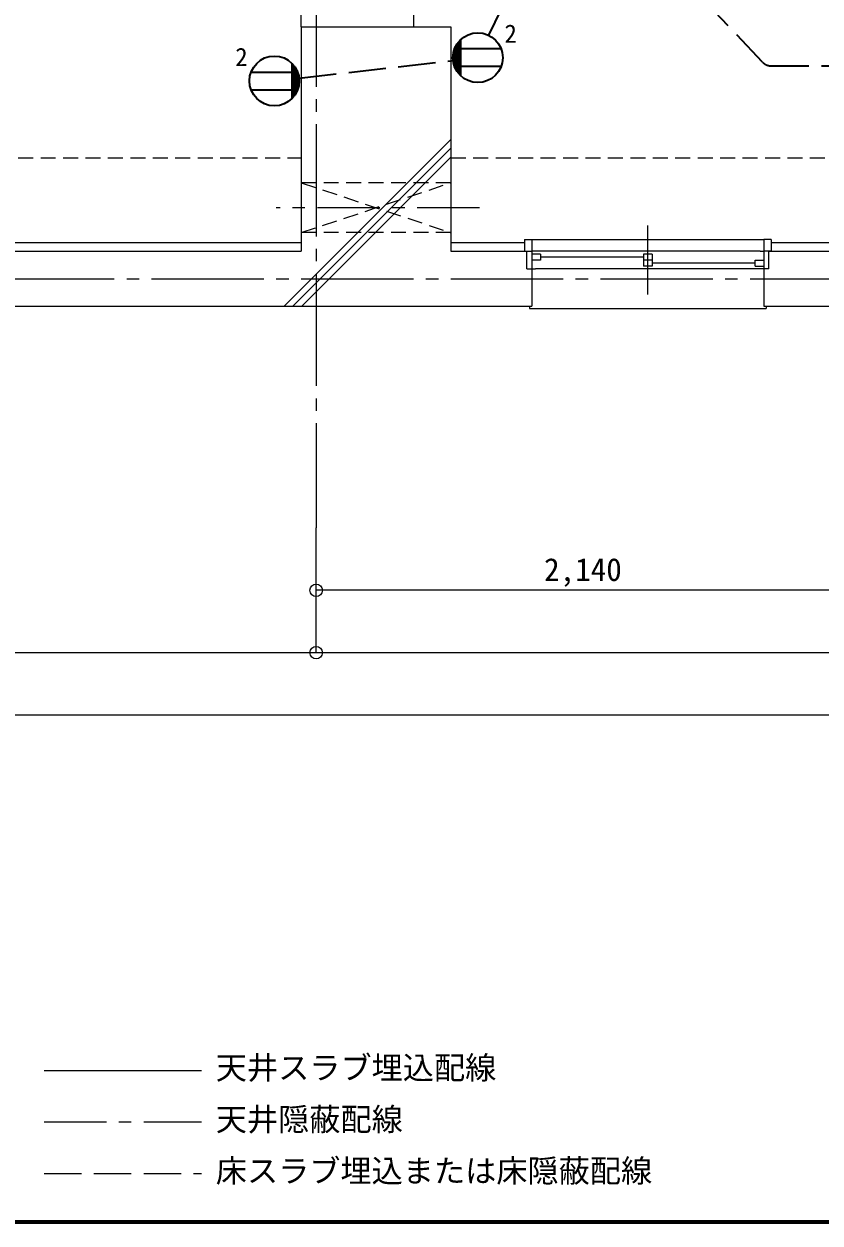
# Model space of a CAD drawing. Units: millimetres at full size, sheet at 1:50; details may follow other scales. Extents: x -9674 to 9699, y -6794 to 6791.
# Drawn here: x -4437 to -1245, y -6794 to -1984 of the extents above; entities that cross this region are included whole.
import ezdxf
from ezdxf.enums import TextEntityAlignment as Align

# ---------------------------------------------------------------- set-up
doc = ezdxf.new("R2010")
doc.units = ezdxf.units.MM
doc.header["$LTSCALE"] = 50
doc.header["$PDMODE"] = 32
doc.header["$PDSIZE"] = 50
for name, pattern in [('CHAIN1', [8, 5, -1, 1, -1]), ('CHAIN2', [12, 9, -1, 1, -1]), ('DASHED1', [1.8, 1.2, -0.6]), ('DASHED3', [4, 3, -1])]:
    doc.linetypes.add(name, pattern=pattern)
for name, color, linetype, lineweight in [('0-0_図面枠', 7, 'Continuous', 9), ('1-0_芯', 134, 'CHAIN2', 9), ('1-1_躯体', 134, 'Continuous', 9), ('1-3_建具', 134, 'Continuous', 9), ('1-7_その他', 134, 'DASHED1', 9), ('1-8_ハッチ', 134, 'Continuous', 9), ('1-B_寸法', 134, 'Continuous', 9), ('1-C_梁', 134, 'DASHED1', 9), ('2-0_芯', 2, 'Continuous', 35), ('2-E', 2, 'Continuous', 35), ('3-E', 3, 'Continuous', 35)]:
    doc.layers.add(name, color=color, linetype=linetype, lineweight=lineweight)
doc.styles.add('ＭＳ ゴシック', font='')
doc.styles.get('ＭＳ ゴシック').set_extended_font_data('MS Gothic')

msp = doc.modelspace()

# ---------------------------------------------------------------- linework, layer by layer
at = {"layer": '0-0_図面枠'}
for p, q in [((-9673.92, -6793.93), (9698.92, -6793.93)), ((-9672.16, -6792.16), (9697.16, -6792.16)), ((-9670.4, -6790.4), (9695.4, -6790.4)), ((9693.64, -6788.64), (-9668.64, -6788.64)), ((-9666.87, -6786.88), (9691.87, -6786.88)), ((-9665.11, -6785.11), (9690.11, -6785.11)), ((-9663.35, -6783.35), (9688.35, -6783.35))]:
    msp.add_line(p, q, dxfattribs=at)
at = {"layer": '1-0_芯'}
for p, q in [((-3265.35, 5414.44), (-3265.35, -4005.56)), ((-8725.35, -3005.56), (8284.65, -3005.56))]:
    msp.add_line(p, q, dxfattribs=at)
at = {"layer": '1-1_躯体'}
for p, q in [((-3325.35, -1995.56), (-2725.35, -1995.56)), ((-3325.35, -1995.56), (-3325.35, -2895.56)), ((-2725.35, -1995.56), (-2725.35, -2895.56)), ((-6925.35, -2895.56), (-3325.35, -2895.56)), ((-2725.35, -2895.56), (-2420.35, -2895.56)), ((-1450.35, -2895.56), (1624.65, -2895.56)), ((-2400.35, -2965.56), (-2400.35, -3115.56)), ((-1470.35, -2965.56), (-1470.35, -3115.56)), ((-7525.35, -3115.56), (-2400.35, -3115.56))]:
    msp.add_line(p, q, dxfattribs=at)
msp.add_lwpolyline([(-1470.35, -3115.56), (6439.65, -3115.56), (6439.65, -3405.56), (7089.65, -3405.56)], dxfattribs=at)
at = {"layer": '1-3_建具'}
for p, q in [((-1935.35, -3069.04), (-1935.35, -2792.08)), ((-2430.35, -2848.56), (-2430.35, -2849.6)), ((-2430.35, -2848.56), (-2430.35, -2895.56)), ((-2400.35, -2848.56), (-1470.35, -2848.56)), ((-1440.35, -2848.56), (-1440.35, -2849.6)), ((-1440.35, -2848.56), (-1440.35, -2895.56)), ((-2430.35, -2895.56), (-2400.35, -2895.56)), ((-2420.35, -2965.56), (-2420.35, -2895.56)), ((-2400.35, -2895.56), (-2400.35, -2965.56)), ((-2385.35, -2895.56), (-2400.35, -2895.56)), ((-2365.35, -2906.56), (-2400.35, -2906.56)), ((-2365.35, -2930.56), (-2400.35, -2930.56)), ((-1485.35, -2895.56), (-2385.35, -2895.56)), ((-2365.35, -2906.56), (-2365.35, -2930.56)), ((-1952.85, -2918.56), (-2365.35, -2918.56)), ((-1917.85, -2930.56), (-1952.85, -2930.56)), ((-1917.85, -2906.56), (-1917.85, -2954.56)), ((-1505.35, -2954.56), (-1505.35, -2930.56)), ((-1505.35, -2930.56), (-1470.35, -2930.56)), ((-1485.35, -2895.56), (-1470.35, -2895.56)), ((-1470.35, -2895.56), (-1470.35, -2965.56)), ((-1440.35, -2895.56), (-1470.35, -2895.56)), ((-1450.35, -2965.56), (-1450.35, -2895.56)), ((-2420.35, -2965.56), (-2385.35, -2965.56)), ((-1485.35, -2965.56), (-2385.35, -2965.56)), ((-1917.85, -2954.56), (-1952.85, -2954.56)), ((-1505.35, -2942.56), (-1917.85, -2942.56)), ((-1505.35, -2954.56), (-1470.35, -2954.56)), ((-1450.35, -2965.56), (-1485.35, -2965.56)), ((-2410.35, -3115.56), (-2410.35, -3125.56)), ((-2410.35, -3125.56), (-1460.35, -3125.56)), ((-1460.35, -3115.56), (-1460.35, -3125.56))]:
    msp.add_line(p, q, dxfattribs=at)
for points in [[(-2430.35, -2848.56), (-2400.35, -2848.56), (-2400.35, -2895.56)], [(-1440.35, -2848.56), (-1470.35, -2848.56), (-1470.35, -2895.56)], [(-1917.85, -2906.56), (-1952.85, -2906.56), (-1952.85, -2954.56)]]:
    msp.add_lwpolyline(points, dxfattribs=at)
at = {"layer": '1-7_その他'}
for p, q in [((-3325.35, -2820.56), (-2725.35, -2620.56)), ((-3325.35, -2620.56), (-2725.35, -2820.56)), ((-2725.35, -2620.56), (-3325.35, -2620.56)), ((-2725.35, -2820.56), (-3325.35, -2820.56))]:
    msp.add_line(p, q, dxfattribs=at)
at = {"layer": '1-7_その他', "linetype": 'CHAIN1'}
msp.add_line((-2610.35, -2720.56), (-3425.35, -2720.56), dxfattribs=at)
at = {"layer": '1-8_ハッチ'}
for p, q in [((-3394.12, -3115.56), (-2725.35, -2446.79)), ((-3358.77, -3115.56), (-2725.35, -2482.14)), ((-3323.41, -3115.56), (-2725.35, -2517.5)), ((-6890.35, -2860.56), (-3325.35, -2860.56)), ((-2725.35, -2860.56), (-2430.35, -2860.56)), ((-1440.35, -2860.56), (1624.65, -2860.56))]:
    msp.add_line(p, q, dxfattribs=at)
at = {"layer": '1-B_寸法'}
for p, q in [((-3265.35, -4505.56), (-3265.35, -4005.56)), ((-1125.35, -4255.56), (-3265.35, -4255.56)), ((-6985.35, -4505.56), (-3265.35, -4505.56)), ((-3265.35, -4505.56), (1684.65, -4505.56)), ((-6985.35, -4755.56), (6514.65, -4755.56))]:
    msp.add_line(p, q, dxfattribs=at)
for p in [(-3265.35, -4255.56), (-3265.35, -4505.56)]:
    msp.add_point(p, dxfattribs=at)
at = {"layer": '1-C_梁'}
for p, q in [((-3325.35, -1995.56), (-3325.35, 404.44)), ((-2875.35, 394.44), (-2875.35, -1995.56)), ((-6890.35, -2520.56), (-3325.35, -2520.56)), ((-2725.35, -2520.56), (-1155.35, -2520.56))]:
    msp.add_line(p, q, dxfattribs=at)
at = {"layer": '2-0_芯'}
for p, q in [((-2573.6, -2028.81), (-2163.22, -1186.39)), ((-2702.42, -2066.05), (-2702.42, -2171.4)), ((-2696.42, -2057.42), (-2696.42, -2180.03)), ((-2690.42, -2050.38), (-2690.42, -2187.07)), ((-2687.42, -2047.31), (-2687.42, -2190.14)), ((-2714.42, -2094.4), (-2714.42, -2143.05)), ((-2523.7, -2083.72), (-2711.1, -2083.72)), ((-2708.42, -2077.26), (-2708.42, -2160.19)), ((-3363.23, -2140.73), (-3363.23, -2283.56)), ((-3360.23, -2143.8), (-3360.23, -2280.49)), ((-3354.23, -2150.83), (-3354.23, -2273.45)), ((-3348.23, -2159.46), (-3348.23, -2264.82)), ((-2523.7, -2153.72), (-2711.1, -2153.72)), ((-3526.94, -2177.14), (-3339.55, -2177.14)), ((-3342.23, -2170.68), (-3342.23, -2253.61)), ((-3336.23, -2187.82), (-3336.23, -2236.46)), ((-3526.94, -2247.14), (-3339.55, -2247.14))]:
    msp.add_line(p, q, dxfattribs=at)
at = {"layer": '2-0_芯', "color": 5, "lineweight": 18}
msp.add_line((-4356.82, -6181.72), (-3724.84, -6181.72), dxfattribs=at)
at = {"layer": '2-0_芯', "color": 5, "linetype": 'CHAIN1', "lineweight": 18}
msp.add_line((-4356.82, -6388.63), (-3724.84, -6388.63), dxfattribs=at)
at = {"layer": '2-0_芯', "color": 5, "linetype": 'DASHED3', "lineweight": 18}
msp.add_line((-4356.82, -6595.53), (-3724.84, -6595.53), dxfattribs=at)
at = {"layer": '2-0_芯'}
for centre in [(-2617.4, -2118.72), (-3433.25, -2212.14)]:
    msp.add_circle(centre, 100.02, dxfattribs=at)
at = {"layer": '2-E', "linetype": 'DASHED3'}
msp.add_line((-3333.88, -2200.76), (-2716.77, -2130.1), dxfattribs=at)
at = {"layer": '3-E', "linetype": 'DASHED3'}
for p, q in [((-1476.07, -2136.08), (-2221.37, -1345.97)), ((-1439.7, -2151.77), (-334.55, -2151.77))]:
    msp.add_line(p, q, dxfattribs=at)
msp.add_arc((-1439.7, -2101.77), 50, 223.3286, 270, dxfattribs=at)

# ---------------------------------------------------------------- texts
at = {"layer": '1-B_寸法', "style": 'ＭＳ ゴシック'}
msp.add_text('2,140', height=91.64, dxfattribs=at).set_placement((-2351.6, -4245.56), align=Align.BOTTOM_LEFT)
at = {"layer": '2-0_芯', "color": 7, "style": 'ＭＳ ゴシック'}
for p in [(-2510.56, -2080.98), (-3590.09, -2174.4)]:
    msp.add_text('2', height=73.31, dxfattribs=at).set_placement(p, align=Align.BOTTOM_LEFT)
at = {"layer": '2-E', "color": 7, "style": 'ＭＳ ゴシック'}
for s, p in [('天井スラブ埋込配線', (-3668.17, -6244.22)), ('天井隠蔽配線', (-3668.17, -6451.13)), ('床スラブ埋込または床隠蔽配線', (-3668.17, -6658.03))]:
    msp.add_text(s, height=91.64, dxfattribs=at).set_placement(p, align=Align.BOTTOM_LEFT)

doc.saveas('drawing.dxf')
